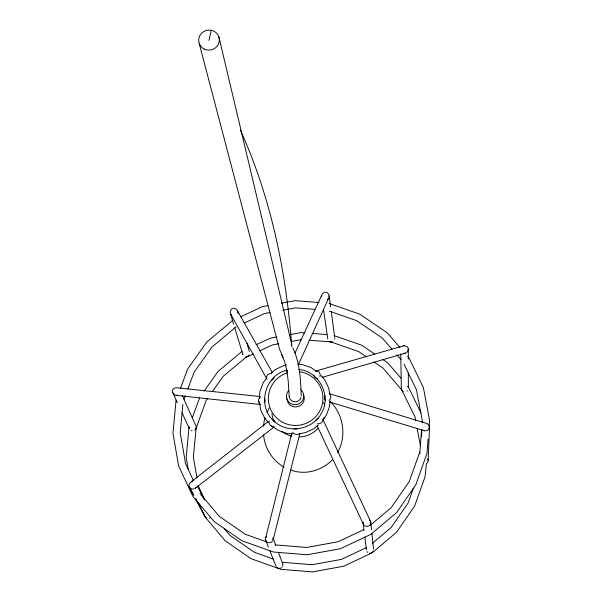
<?xml version="1.0" encoding="UTF-8"?>
<svg xmlns="http://www.w3.org/2000/svg" width="602" height="602" viewBox="0 0 602 602"><rect width="100%" height="100%" fill="white"/><g stroke="black" fill="none" stroke-linecap="round" stroke-linejoin="round"><path stroke-width="0.9" d="M321.641 296.696L321.664 295.657M329.136 296.794L328.94 294.747L327.789 293.106A3.597 3.529 41.5 0 0 325.012 292.279L323.184 293.046L321.95 294.664L295.033 353.05M421.626 436.759L421.814 429.241M316.253 370.885L404.1 345.676L406.899 346.383A3.612 3.446 -89.3 0 1 408.276 348.912L407.96 350.906L406.711 352.524M334.795 339.167L334.817 338.437M428.142 460.598L429.542 426.893M317.201 423.755A3.973 2.679 -25.1 0 0 321.393 422.664A3.973 2.679 -25.1 0 0 322.845 419.383L370.554 521.407L370.727 523.311L369.884 525.057A3.642 3.281 -22.5 0 1 367.273 526.419L365.316 526.133L363.796 524.936M364.029 530.543L363.164 522.197M428.09 439.061L426.976 453.449L415.756 484.934L396.643 512.528L370.922 534.305L340.371 548.723L307.118 554.766L273.474 552.026L241.778 540.709L214.222 521.618L192.7 496.116L178.643 465.971L172.977 433.289L176.04 400.285M419.752 453.931L421.55 429.836M422.13 422.469L422.273 420.632L416.464 389.855L404.04 364.195M428.933 428.315L429.565 420.256L423.394 387.643L408.931 357.814L407.727 356.422M330.046 400.812L329.587 406.32L326.434 415.011L323.214 419.624M259.364 398.027L259.929 391.609L263.104 382.955L266.829 377.657M263.646 426.366L264.052 421.724L265.158 417.796M182.263 395.491L196.041 426.133A3.544 3.492 -26.5 0 1 196.244 427.029L193.347 457.129L196.974 477.943M195.943 428.759L206.147 400.398L207.743 398.14M182.857 404.529L180.231 432.921L185.589 463.751L193.392 480.471M188.99 427.315L186.214 457.482L188.26 469.259M208.939 40.409L211.272 30.326M291.714 433.485L265.557 538.354L265.655 540.265L268.387 547.113M299.894 433.485L273.105 539.881L273.015 537.977L275.724 545.171M419.82 451.936L409.225 481.623L391.195 507.644L370.501 525.147M413.439 488.124L408.156 502.933L391.247 527.36L372.457 543.275M267.032 412.679L269.102 408.028M192.256 417.78L199.578 397.967M180.525 388.192L187.613 369.094L206.787 342.019L232.289 320.731M184.069 399.194L185.348 395.74M187.899 388.839L193.979 372.45L212.039 346.963L236.135 326.841M298.396 364.616L328.858 297.787L327.623 299.405M282.12 566.941L282.496 566.384M196.32 487.056L195.003 488.493L273.925 427.134M337.391 452.704C346.88 436.826 343.674 414.823 330.506 401.903M204.191 391.014L217.969 371.509L241.959 351.455M212.514 391.383L223.131 376.348L245.736 357.445L253.246 353.923M265.903 537.451L266.475 536.653M272.766 540.792L271.419 542.206L269.515 542.801A3.642 3.303 9.3 0 1 266.731 541.86L265.655 540.265M406.929 391.149L407.471 390.645M332.605 459.559C322.16 470.561 305.154 475.572 290.774 469.996M318.247 425.057L313.988 428.639L305.56 432.605L299.141 433.771M271.269 373.014L275.535 369.44L283.941 365.497L286.687 364.993M268.048 421.701L190.593 482.255L189.276 483.692L188.9 485.581A3.627 3.386 40.4 0 0 190.255 488.154L192.076 489.02L194.092 488.914M366.656 547.489L341.5 559.371L312.099 564.714L282.346 562.291M363.548 529.768L338.128 541.755L306.772 547.459L275.046 544.885M244.51 322.92L264.602 313.514L270.065 312.521M256.128 344.818L270.298 338.181L276.642 337.022M246.828 356.888L248.551 356.075M259.929 350.793L272.45 344.923L278.794 343.765M240.657 316.818L262.412 306.636L267.867 305.643M403.137 345.962L404.1 345.676M322.055 377.379L405.831 353.043L403.867 353.351M425.749 430.897L427.661 430.272L429.053 428.812A3.627 3.371 -61.7 0 0 429.399 425.93L428.383 424.305L426.652 423.432L329.512 393.716M281.503 303.152L295.146 300.661L319.083 302.497M282.797 310.196L295.529 307.87L314.884 309.353M289.321 334.704L301.09 332.56L304.762 332.846M291.496 341.454L301.474 339.633M287.282 370.17C264.729 374.662 256.542 406.553 274.249 421.355M191.504 481.833L192.505 481.66M177.673 395.19L175.664 395.281L260.064 404.454M312.107 333.41L326.781 334.546M308.826 340.198L330.874 341.906L358.687 351.621L366.302 356.783M297.712 364.187L302.339 364.549L311.083 367.611L316.426 371.253M298.6 369.477C318.676 370.824 331.506 395.168 321.761 412.694C313.13 429.851 288.275 434.373 274.181 421.31M292.685 433.974L287.116 433.538L278.372 430.445L271.442 425.697M259.74 396.5L176.965 387.801L174.964 387.891L173.316 388.96A3.604 3.492 78.6 0 0 172.435 391.714L177.334 402.715M329.55 401.978L424.756 430.829L423.823 430.505M329.166 303.506L359.657 314.116L387.124 332.695L399.886 347.377M329.475 311.189L356.497 320.595L382.353 338.083L391.992 349.198M334.027 335.577L361.802 345.27L374.722 354.029M330.829 341.868L331.363 342.056M266.257 541.747L245.157 534.215L219.173 516.223L200.052 493.587M273.451 559.107L254.315 552.267L229.926 535.374L224.569 529.03M191.15 430.513L191.225 430.558A3.544 3.492 -26.5 0 0 192.106 430.829M174.693 394.942L172.661 392.7M382.323 359.183L387.733 362.855L400.955 378.124M373.91 361.945L383.038 368.138L402.61 391.014A3.544 3.499 1.7 0 0 403.4 391.496M283.986 467.084C272.39 460.538 264.632 448.076 263.586 434.832M369.417 519.872L370.095 520.564M367.062 551.665L367.694 552.35M396.808 354.759L401.03 359.627M401.587 389.614L414.951 416.75L415.636 420.362M321.122 375.603L324.726 379.794L328.7 388.094L329.858 394.423M268.281 422.363L264.684 418.149L260.741 409.834L259.289 401.684M231.477 315.139L230.807 314.349L266.581 378.477M272.337 372.6L237.12 310.128L235.623 308.736L233.674 308.292A3.597 3.552 -37.4 0 0 231.063 309.556L230.152 312.4L233.636 324.162M189.111 486.536L193.468 494.724M204.785 516.004L195.642 498.817L205.214 516.825A3.567 3.529 -34.7 0 0 206.629 517.991M189.57 487.417L193.919 495.581M197.336 485.889L204.62 500.127M408.164 386.461L420.964 412.912M199.134 43.216L279.418 348.769L282.985 357.385L282.376 356.068M317.103 425.787L363.337 524.094L363.119 523.161M198.397 486.092L204.695 499.585M182.007 412.739L189.397 428.601A3.544 3.492 -26.5 0 1 189.239 426.795M198.577 503.302L204.808 516.659L225.073 540.679L250.989 558.656L280.803 569.311L312.438 571.9L343.704 566.219L372.42 552.651L396.598 532.168L414.575 506.199L425.125 476.551L426.397 463.668A3.567 3.529 8.7 0 0 427.646 458.837M281.653 354.563L284.776 362.073L287.086 371.682L286.8 370.125L288.215 381.126L289.193 396.372M240.341 130.047C270.87 197.343 285.897 270.456 291.549 343.862M269.756 550.544L275.912 565.963M292.843 347.896C299.962 362.795 300.639 379.644 301.188 395.853M278.568 552.734L282.677 563.66A3.574 3.559 -35.9 0 1 282.797 565.504M234.727 327.744L242.93 354.608L242.802 353.931M238.354 313.755L237.572 311.061L237.775 312.077M247.001 343.381L249.356 351.463M218.902 36.963L291.88 344.803M417.163 428.496L420.399 445.661M323.515 309.556L327.804 338.949M329.166 295.755L330.641 306.839M331.258 311.46L334.704 337.338M364.827 537.007L366.422 549.935M370.772 522.348L371.539 529.783M371.923 533.5L373.549 549.295M291.639 344.773L291.782 346.632M400.751 353.848L401.331 388.651A3.544 3.499 1.7 0 0 401.542 389.539M408.276 348.912L408.306 359.07M408.337 372.909L408.374 387.68M195.921 428.82A3.544 3.492 -26.5 0 1 194.747 430.219M264.541 398.471A3.966 3.258 -83.9 0 1 264.624 402.422M260.192 404.228A3.966 3.258 -83.9 0 1 258.514 400.413A3.966 3.258 -83.9 0 1 260.839 396.921M249.424 355.014A3.529 3.469 -16.9 0 1 248.904 355.774L246.481 356.956A3.529 3.469 -16.9 0 1 245.563 356.896M274.076 377.68A3.958 3.439 -29.3 0 1 271.344 380.479M267.032 379.283A3.958 3.439 -29.3 0 1 267.333 375.324A3.958 3.439 -29.3 0 1 271.389 373.624M332.545 341.853A3.529 3.477 -7.6 0 1 331.649 342.064L329.851 341.77A3.529 3.477 -7.6 0 1 329.068 341.296M407.735 386.266A3.544 3.499 1.7 0 1 408.179 387.071M317.66 378.658A3.958 3.153 73.9 0 1 313.808 375.151M315.463 371.11A3.958 3.153 73.9 0 1 319.03 372.096A3.958 3.153 73.9 0 1 320.038 376.385M210.166 517.645A3.567 3.529 -34.7 0 1 209.345 518.081M273.925 426.841A3.973 2.957 52.1 0 1 270.208 425.185A3.973 2.957 52.1 0 1 269.275 421.159M272.721 419.872A3.973 2.957 52.1 0 1 275.024 421.761M281.269 567.776A3.574 3.559 -35.9 0 1 276.318 566.798M299.841 433.229A3.973 2.724 14.1 0 1 296.184 434.426A3.973 2.724 14.1 0 1 292.617 432.198M293.942 429.128A3.973 2.724 14.1 0 1 296.846 429M373.232 551.116A3.574 3.567 7.9 0 1 369.38 553.125M315.96 420.166A3.973 2.679 -25.1 0 1 318.292 418.352M329.332 393.7A3.966 2.927 -73.1 0 1 330.761 396.771A3.966 2.927 -73.1 0 1 329.159 400.375M325.524 400.405A3.966 2.927 -73.1 0 1 325.163 395.838M324.011 417.811A26.646 26.33 -12.8 0 1 323.169 420.279M318.112 428.308A26.646 26.33 -12.8 0 1 299.638 436.992M291.857 436.247A26.646 26.33 -12.8 0 1 281.766 431.333M274.294 421.964A26.646 26.33 -12.8 0 1 271.946 413.702M323.778 402.52A26.646 26.33 -12.8 0 1 324.448 405.011M299.713 371.765A27.308 26.97 -12.8 0 1 319.316 411.768A27.308 26.97 -12.8 0 1 274.399 415.523A27.308 26.97 -12.8 0 1 287.372 372.796M300.962 389.772A8.684 8.579 -12.8 0 1 301.527 401.895A8.684 8.579 -12.8 0 1 289.269 402.52A8.684 8.579 -12.8 0 1 288.704 390.397M303.288 394.415A8.646 8.541 -12.8 0 1 297.892 406.666A8.646 8.541 -12.8 0 1 287.003 398.863M301.038 397.35A5.99 5.772 -2.2 0 1 289.208 396.372M204.221 49.055A10.354 10.016 -14.1 0 0 219.339 39.529A10.354 10.016 -14.1 0 0 203.491 31.695A10.354 10.016 -14.1 0 0 204.221 49.055"/></g></svg>
